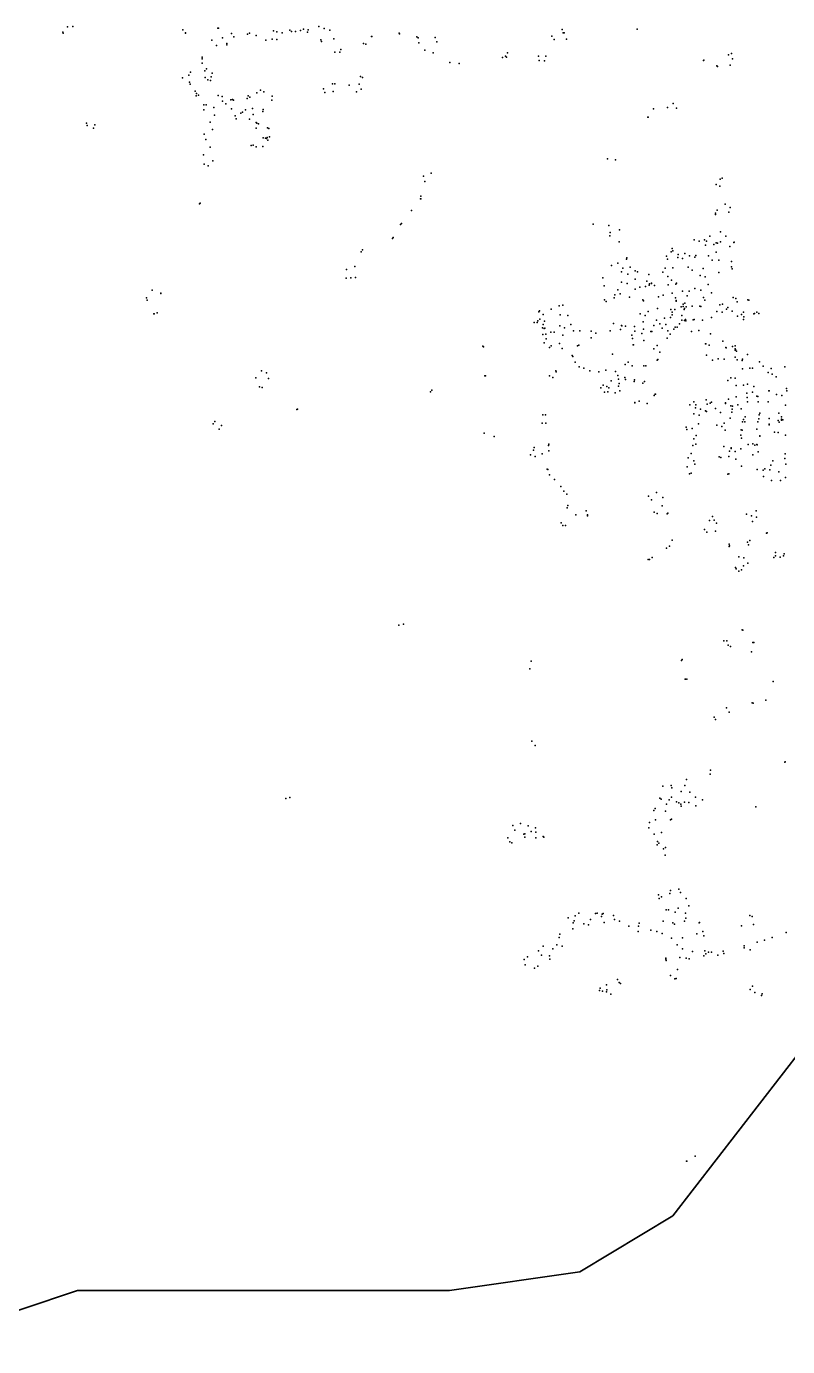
# Model space of a CAD drawing. Header units: millimetres. Extents: x -60275265 to 22802890, y -38578442 to 24337084.
# Drawn here: x 2039122 to 7229122, y -22397507 to -13393304 of the extents above; entities that cross this region are included whole.
import ezdxf

# ---------------------------------------------------------------- set-up
doc = ezdxf.new("R2010")
doc.units = ezdxf.units.MM
doc.header["$MEASUREMENT"] = 0
doc.layers.add('Outline', color=7, linetype='Continuous', true_color=0x000000)
doc.layers.add('particles', color=7, linetype='Continuous', true_color=0x000000)

msp = doc.modelspace()

# ---------------------------------------------------------------- linework, layer by layer
at = {"layer": 'Outline', "color": 3, "lineweight": 35, "true_color": 0x00ff00}
msp.add_lwpolyline([(13039331, -15644525), (11771230, -15644525), (11137351, -16154225), (11390938, -17810758), (11390938, -18320118), (9996120, -18575021), (9108430, -18320118), (9108430, -17173555), (7840611, -17045992), (7333096, -18065321), (7333096, -19467070), (7333096, -20358836), (6445571, -21505459), (5811691, -21887819), (4924165, -22014924), (3148832, -22014924), (2388023, -22014924), (1246851, -22397507)], dxfattribs=at)
at = {"layer": 'particles', "color": 93, "true_color": 0x67d435}
for p in [(2318622, -13396304), (2356622, -13393304), (3343622, -13406304), (3348622, -13404304), (3928622, -13411304), (4032622, -13393304), (4068622, -13407304), (5691622, -13414304), (6203622, -13412304), (2287622, -13433304), (2290622, -13439304), (3106622, -13416304), (3123622, -13438304), (3124622, -13437304), (3302622, -13486304), (3375622, -13470304), (3437622, -13441304), (3453622, -13463304), (3545622, -13445304), (3559622, -13438304), (3605622, -13456304), (3670622, -13486304), (3715622, -13479304), (3723622, -13423304), (3746622, -13431304), (3746622, -13431304), (3747622, -13482304), (3782622, -13436304), (3834622, -13419304), (3847622, -13428304), (3874622, -13427304), (3907622, -13420304), (3954622, -13432304), (3960622, -13417304), (4046622, -13484304), (4050622, -13497304), (4107622, -13419304), (4134622, -13477304), (4392622, -13461304), (4393622, -13461304), (4581622, -13439304), (4582622, -13444304), (4701622, -13465304), (4709622, -13472304), (4714622, -13504304), (4826622, -13469304), (4838622, -13498304), (5622622, -13459304), (5638622, -13483304), (5699622, -13437304), (5706622, -13437304), (5720622, -13479304), (3334622, -13524304), (3405622, -13509304), (3406622, -13519304), (4141622, -13569304), (4175622, -13569304), (4182622, -13551304), (4336622, -13509304), (4337622, -13510304), (4352622, -13515304), (4756622, -13556304), (4811622, -13574304), (5305622, -13595304), (5318622, -13574304), (5529622, -13595304), (6826622, -13586304), (6846622, -13578304), (3238622, -13603304), (3238622, -13614304), (3238622, -13644304), (3266622, -13683304), (4926622, -13639304), (4989622, -13646304), (4989622, -13647304), (5284622, -13604304), (5312622, -13603304), (5535622, -13625304), (5572622, -13628304), (5581622, -13597304), (6656622, -13626304), (6658622, -13624304), (6745622, -13661304), (6751622, -13666304), (6836622, -13657304), (6854622, -13615304), (3102622, -13744304), (3145622, -13726304), (3150622, -13773304), (3158622, -13704304), (3256622, -13696304), (3257622, -13741304), (3276622, -13758304), (3294622, -13762304), (3299622, -13736304), (3306622, -13711304), (4317622, -13734304), (4330622, -13741304), (3156622, -13786304), (3189622, -13834304), (3197622, -13866304), (3198622, -13850304), (3213622, -13861304), (3346622, -13864304), (3550622, -13866304), (3609622, -13846304), (3634622, -13828304), (3657622, -13839304), (4064622, -13819304), (4074622, -13844304), (4125622, -13785304), (4130622, -13837304), (4142622, -13785304), (4240622, -13794304), (4290622, -13840304), (4308622, -13788304), (4322622, -13822304), (3248622, -13927304), (3264622, -13927304), (3316622, -13946304), (3373622, -13871304), (3376622, -13903304), (3399622, -13921304), (3433622, -13893304), (3436622, -13956304), (3443622, -13892304), (3451622, -13895304), (3544622, -13884304), (3561622, -13875304), (3580622, -13952304), (3711622, -13896304), (3714622, -13869304), (6314622, -13955304), (6410622, -13946304), (6449622, -13919304), (6470622, -13951304), (3249622, -13962304), (3291622, -14046304), (3320622, -13998304), (3461622, -14004304), (3468622, -14024304), (3501622, -13985304), (3512622, -13977304), (3532622, -13962304), (3559622, -14026304), (3584622, -13993304), (3650622, -13973304), (3652622, -13959304), (6275622, -14011304), (6277622, -14013304), (2449622, -14052304), (2452622, -14069304), (2495622, -14088304), (2504622, -14065304), (3250622, -14127304), (3307622, -14097304), (3605622, -14048304), (3606622, -14088304), (3610622, -14053304), (3622622, -14057304), (3682622, -14085304), (3691622, -14089304), (3262622, -14165304), (3292622, -14216304), (3571622, -14205304), (3584622, -14202304), (3604622, -14214304), (3651622, -14212304), (3652622, -14154304), (3669622, -14156304), (3675622, -14158304), (3680622, -14150304), (3684622, -14169304), (3696622, -14146304), (3246622, -14268304), (3310622, -14309304), (6001622, -14297304), (6054622, -14304304), (3250622, -14332304), (3277622, -14343304), (4799622, -14394304), (4745622, -14415304), (4756622, -14451304), (6741622, -14471304), (6766622, -14482304), (6769622, -14436304), (6782622, -14429304), (4725622, -14569304), (4727622, -14551304), (4727622, -14568304), (3218622, -14603304), (3224622, -14598304), (3224622, -14598304), (4665622, -14649304), (4665622, -14649304), (6736622, -14666304), (6736622, -14676304), (6749622, -14646304), (6804622, -14605304), (6827622, -14659304), (6837622, -14628304), (4589622, -14745304), (4597622, -14738304), (5902622, -14741304), (6009622, -14750304), (4534622, -14840304), (4539622, -14833304), (6016622, -14822304), (6019622, -14799304), (6083622, -14781304), (6592622, -14849304), (6663622, -14849304), (6699622, -14823304), (6772622, -14794304), (6808622, -14823304), (4321622, -14931304), (4330622, -14917304), (4331622, -14918304), (6081622, -14862304), (6435622, -14930304), (6442622, -14908304), (6445622, -14924304), (6529622, -14943304), (6625622, -14858304), (6668622, -14885304), (6675622, -14857304), (6726622, -14881304), (6741622, -14933304), (6742622, -14869304), (6750622, -14871304), (6772622, -14862304), (6835622, -14895304), (6861622, -14867304), (6865622, -14864304), (4277622, -15030304), (6027622, -15024304), (6071622, -15007304), (6130622, -14981304), (6132622, -14971304), (6156622, -15035304), (6403622, -14960304), (6410622, -14981304), (6481622, -14970304), (6483622, -14949304), (6511622, -14976304), (6551622, -15036304), (6559622, -14958304), (6595622, -14968304), (6604622, -14955304), (6690622, -14958304), (6714622, -14987304), (6760622, -14988304), (6846622, -14997304), (6846622, -15032304), (4219622, -15111304), (4222622, -15052304), (4251622, -15108304), (4282622, -15105304), (5969622, -15107304), (6095622, -15067304), (6104622, -15043304), (6139622, -15083304), (6189622, -15060304), (6190622, -15116304), (6205622, -15066304), (6283622, -15084304), (6377622, -15070304), (6394622, -15042304), (6413622, -15099304), (6438622, -15124304), (6446622, -15039304), (6577622, -15056304), (6632622, -15091304), (6652622, -15045304), (6667622, -15101304), (6760622, -15071304), (6851622, -15047304), (2897622, -15192304), (2955622, -15213304), (2955622, -15214304), (5977622, -15162304), (6070622, -15190304), (6095622, -15138304), (6134622, -15147304), (6190622, -15185304), (6220622, -15171304), (6259622, -15166304), (6268622, -15130304), (6285622, -15157304), (6288622, -15148304), (6300622, -15145304), (6300622, -15147304), (6322622, -15161304), (6414622, -15156304), (6442622, -15212304), (6467622, -15150304), (6470622, -15145304), (6512622, -15199304), (6557622, -15199304), (6597622, -15180304), (6638622, -15192304), (6688622, -15153304), (6710622, -15211304), (2858622, -15245304), (2861622, -15261304), (5672622, -15298304), (5696622, -15294304), (5979622, -15257304), (5992622, -15270304), (6046622, -15244304), (6050622, -15224304), (6086622, -15218304), (6151622, -15239304), (6241622, -15258304), (6246622, -15265304), (6349622, -15238304), (6380622, -15225304), (6465622, -15245304), (6468622, -15268304), (6469622, -15262304), (6503622, -15305304), (6516622, -15287304), (6516622, -15304304), (6529622, -15281304), (6538622, -15305304), (6544622, -15231304), (6579622, -15302304), (6631622, -15300304), (6636622, -15304304), (6655622, -15242304), (6664622, -15260304), (6766622, -15293304), (6785622, -15288304), (6858622, -15242304), (6875622, -15249304), (6884622, -15272304), (6958622, -15258304), (6964622, -15260304), (2908622, -15354304), (2910622, -15354304), (2930622, -15346304), (5532622, -15339304), (5537622, -15332304), (5539622, -15389304), (5561622, -15357304), (5616622, -15321304), (5677622, -15360304), (5730622, -15364304), (6223622, -15353304), (6257622, -15365304), (6278622, -15337304), (6335622, -15396304), (6341622, -15317304), (6390622, -15383304), (6431622, -15379304), (6433622, -15324304), (6441622, -15341304), (6442622, -15361304), (6459622, -15324304), (6507622, -15365304), (6524622, -15324304), (6525622, -15317304), (6532622, -15393304), (6584622, -15394304), (6592622, -15393304), (6709622, -15378304), (6746622, -15337304), (6783622, -15341304), (6813622, -15321304), (6820622, -15311304), (6850622, -15335304), (6888622, -15370304), (6914622, -15358304), (6928622, -15393304), (6929622, -15343304), (6931622, -15373304), (6999622, -15353304), (7004622, -15351304), (7019622, -15342304), (7033622, -15352304), (5501622, -15413304), (5520622, -15412304), (5526622, -15401304), (5557622, -15448304), (5562622, -15427304), (5569622, -15453304), (5572622, -15404304), (5573622, -15451304), (5614622, -15479304), (5637622, -15478304), (5675622, -15435304), (5708622, -15448304), (5750622, -15425304), (5769622, -15469304), (5813622, -15469304), (5890622, -15471304), (5922622, -15486304), (6019622, -15469304), (6041622, -15419304), (6090622, -15461304), (6096622, -15434304), (6098622, -15436304), (6124622, -15438304), (6185622, -15439304), (6188622, -15471304), (6243622, -15408304), (6245622, -15458304), (6295622, -15473304), (6302622, -15473304), (6316622, -15433304), (6357622, -15422304), (6373622, -15450304), (6398622, -15426304), (6412622, -15470304), (6453622, -15457304), (6462622, -15445304), (6475622, -15444304), (6492622, -15422304), (6508622, -15397304), (6526622, -15399304), (6532622, -15398304), (6535622, -15401304), (6573622, -15475304), (6624622, -15466304), (6648622, -15397304), (5150622, -15575304), (5559622, -15494304), (5569622, -15552304), (5580622, -15492304), (5583622, -15525304), (5617622, -15572304), (5674622, -15556304), (5696622, -15498304), (5796622, -15571304), (5805622, -15567304), (5890622, -15518304), (6166622, -15500304), (6170622, -15522304), (6176622, -15564304), (6177622, -15564304), (6234622, -15488304), (6249622, -15536304), (6339622, -15570304), (6407622, -15519304), (6428622, -15491304), (6669622, -15559304), (6670622, -15559304), (6694622, -15568304), (6703622, -15489304), (6786622, -15540304), (6872622, -15572304), (5154622, -15579304), (5154622, -15579304), (5604622, -15583304), (5692622, -15590304), (5692622, -15590304), (5760622, -15638304), (5764622, -15644304), (6035622, -15628304), (6317622, -15592304), (6343622, -15665304), (6357622, -15614304), (6676622, -15636304), (6756622, -15661304), (6795622, -15662304), (6808622, -15584304), (6810622, -15585304), (6852622, -15577304), (6870622, -15602304), (6870622, -15648304), (6872622, -15592304), (6873622, -15597304), (6881622, -15609304), (6885622, -15666304), (6920622, -15663304), (6956622, -15630304), (3642622, -15742304), (3676622, -15756304), (5648622, -15742304), (5651622, -15750304), (5781622, -15682304), (5807622, -15714304), (5840622, -15725304), (5880622, -15742304), (5942622, -15750304), (5990622, -15738304), (6056622, -15747304), (6122622, -15700304), (6141622, -15684304), (6169622, -15709304), (6249622, -15709304), (6262622, -15708304), (6340622, -15670304), (6717622, -15669304), (6919622, -15672304), (6921622, -15728304), (6972622, -15723304), (6990622, -15723304), (7037622, -15680304), (7063622, -15711304), (7095622, -15753304), (7117622, -15727304), (7210622, -15715304), (3602622, -15791304), (3689622, -15794304), (5165622, -15776304), (5166622, -15777304), (5168622, -15777304), (5605622, -15776304), (5627622, -15788304), (5972622, -15839304), (6025622, -15811304), (6071622, -15773304), (6076622, -15800304), (6076622, -15847304), (6080622, -15828304), (6119622, -15787304), (6124622, -15801304), (6182622, -15814304), (6184622, -15804304), (6241622, -15826304), (6254622, -15815304), (6822622, -15808304), (6842622, -15789304), (6871622, -15792304), (6879622, -15842304), (6879622, -15842304), (6929622, -15840304), (6955622, -15833304), (7123622, -15766304), (7151622, -15784304), (3628622, -15852304), (3647622, -15855304), (4793622, -15885304), (4803622, -15874304), (4803622, -15874304), (5954622, -15857304), (5981622, -15887304), (5995622, -15850304), (6002622, -15886304), (6010622, -15858304), (6053622, -15892304), (6085622, -15879304), (6318622, -15911304), (6326622, -15902304), (6327622, -15902304), (6826622, -15935304), (6877622, -15920304), (6951622, -15894304), (6953622, -15923304), (6989622, -15887304), (6999622, -15849304), (7018622, -15915304), (7025622, -15917304), (7100622, -15878304), (7104622, -15879304), (7152622, -15903304), (7189622, -15910304), (7222622, -15863304), (7224622, -15878304), (3882622, -16006304), (3887622, -16004304), (3887622, -16004304), (6186622, -15958304), (6188622, -15961304), (6216622, -15948304), (6272622, -15966304), (6562622, -15975304), (6589622, -15953304), (6601622, -15995304), (6602622, -15975304), (6634622, -16003304), (6668622, -16014304), (6673622, -15939304), (6675622, -16019304), (6681622, -15969304), (6700622, -15962304), (6709622, -15955304), (6737622, -15999304), (6770622, -16026304), (6805622, -15964304), (6806622, -15960304), (6841622, -15981304), (6848622, -16025304), (6851622, -16003304), (6853622, -15983304), (6889622, -15975304), (6913622, -16002304), (6956622, -15953304), (7027622, -15954304), (7096622, -15954304), (7214622, -15976304), (3311622, -16104304), (3323622, -16088304), (3368622, -16116304), (5556622, -16098304), (5559622, -16042304), (5577622, -16043304), (5580622, -16098304), (6589622, -16035304), (6622622, -16104304), (6626622, -16045304), (6746622, -16113304), (6796622, -16099304), (6838622, -16066304), (6922622, -16089304), (6929622, -16073304), (6938622, -16089304), (6940622, -16055304), (7025622, -16089304), (7032622, -16070304), (7035622, -16043304), (7040622, -16032304), (7103622, -16111304), (7104622, -16068304), (7104622, -16106304), (7165622, -16081304), (7169622, -16032304), (7171622, -16093304), (7186622, -16057304), (7186622, -16078304), (7187622, -16071304), (7197622, -16076304), (3352622, -16140304), (5159622, -16168304), (5227622, -16189304), (6538622, -16127304), (6542622, -16143304), (6579622, -16135304), (6589622, -16205304), (6606622, -16184304), (6780622, -16122304), (6804622, -16147304), (6910622, -16180304), (6913622, -16144304), (6914622, -16201304), (6919622, -16147304), (7018622, -16141304), (7040622, -16185304), (7040622, -16187304), (7139622, -16160304), (7165622, -16162304), (7214622, -16180304), (5497622, -16284304), (5500622, -16265304), (5599622, -16252304), (5601622, -16242304), (5601622, -16288304), (6583622, -16252304), (6604622, -16242304), (6793622, -16259304), (6832622, -16291304), (6843622, -16268304), (6844622, -16271304), (6872622, -16293304), (6909622, -16275304), (6959622, -16245304), (6992622, -16240304), (7006622, -16250304), (7019622, -16244304), (7021622, -16247304), (7027622, -16295304), (5475622, -16316304), (5507622, -16327304), (5555622, -16309304), (6551622, -16336304), (6571622, -16306304), (6590622, -16357304), (6596622, -16378304), (6761622, -16329304), (6773622, -16333304), (6829622, -16326304), (6876622, -16345304), (6991622, -16316304), (7115622, -16385304), (7129622, -16355304), (7209622, -16341304), (7213622, -16309304), (7217622, -16378304), (5589622, -16413304), (5593622, -16414304), (5606622, -16451304), (6544622, -16398304), (6560622, -16444304), (6571622, -16441304), (6821622, -16446304), (6821622, -16446304), (6829622, -16445304), (6914622, -16392304), (7021622, -16416304), (7061622, -16419304), (7065622, -16462304), (7074622, -16411304), (7108622, -16418304), (7168622, -16430304), (7215622, -16469304), (5640622, -16484304), (5683622, -16530304), (5702622, -16563304), (7119622, -16489304), (7180622, -16489304), (5724622, -16584304), (6280622, -16596304), (6301622, -16621304), (6335622, -16571304), (6377622, -16606304), (5725622, -16676304), (5731622, -16661304), (5785622, -16724304), (5854622, -16696304), (5864622, -16730304), (5865622, -16725304), (6318622, -16705304), (6340622, -16716304), (6374622, -16663304), (6408622, -16717304), (6413622, -16714304), (6716622, -16736304), (6949622, -16720304), (6982622, -16732304), (7014622, -16698304), (7016622, -16741304), (5684622, -16778304), (5695622, -16796304), (5715622, -16797304), (6661622, -16825304), (6697622, -16763304), (6729622, -16760304), (6737622, -16835304), (6743622, -16782304), (6990622, -16770304), (6442622, -16897304), (6677622, -16842304), (6831622, -16924304), (6956622, -16910304), (6970622, -16899304), (7084622, -16850304), (7089622, -16848304), (7089622, -16848304), (6306622, -17015304), (6402622, -16952304), (6424622, -16938304), (6830622, -16940304), (6833622, -16935304), (6897622, -17010304), (6930622, -17017304), (6963622, -16929304), (7134622, -17016304), (7145622, -17003304), (7146622, -16982304), (7178622, -17013304), (7201622, -17005304), (7205622, -16991304), (6279622, -17028304), (6287622, -17029304), (6874622, -17083304), (6877622, -17093304), (6915622, -17100304), (6928622, -17073304), (6957622, -17053304), (6896622, -17108304), (4577622, -17476304), (4577622, -17476304), (4609622, -17470304), (6919622, -17508304), (6923622, -17510304), (6923622, -17511304), (6794622, -17583304), (6814622, -17583304), (6824622, -17614304), (6839622, -17623304), (6992622, -17596304), (6998622, -17596304), (5479622, -17723304), (6505622, -17718304), (6510622, -17712304), (6982622, -17659304), (5470622, -17775304), (5471622, -17775304), (6530622, -17844304), (6533622, -17845304), (6541622, -17846304), (7130622, -17861304), (6987622, -18007304), (7080622, -17989304), (6811622, -18040304), (6811622, -18040304), (6831622, -18071304), (6993622, -18009304), (6728622, -18105304), (6736622, -18120304), (6736622, -18120304), (5485622, -18269304), (5507622, -18298304), (7210622, -18411304), (7211622, -18410304), (6540622, -18529304), (6701622, -18493304), (6703622, -18465304), (6378622, -18575304), (6435622, -18570304), (6439622, -18586304), (6502622, -18611304), (6528622, -18571304), (6561622, -18615304), (3807622, -18659304), (3808622, -18659304), (3835622, -18652304), (6325622, -18727304), (6358622, -18657304), (6367622, -18664304), (6403622, -18697304), (6421622, -18669304), (6437622, -18650304), (6470622, -18682304), (6486622, -18689304), (6501622, -18698304), (6503622, -18712304), (6525622, -18683304), (6555622, -18687304), (6601622, -18649304), (6603622, -18709304), (6648622, -18669304), (7012622, -18715304), (6317622, -18740304), (6327622, -18805304), (6396622, -18746304), (6430622, -18804304), (6437622, -18801304), (5355622, -18844304), (5369622, -18876304), (5407622, -18830304), (5429622, -18903304), (5437622, -18901304), (5459622, -18845304), (5481622, -18883304), (5510622, -18860304), (5511622, -18888304), (6283622, -18860304), (6287622, -18822304), (6319622, -18902304), (6369622, -18890304), (6369622, -18891304), (5322622, -18928304), (5334622, -18955304), (5349622, -18962304), (5438622, -18922304), (5511622, -18928304), (5562622, -18919304), (5567622, -18922304), (6339622, -18975304), (6341622, -18952304), (6351622, -18963304), (6397622, -18993304), (6383622, -19002304), (6393622, -19045304), (6349622, -19317304), (6353622, -19340304), (6368622, -19330304), (6426622, -19308304), (6431622, -19287304), (6486622, -19277304), (6499622, -19299304), (6538622, -19342304), (5805622, -19440304), (5918622, -19444304), (5929622, -19440304), (5964622, -19447304), (5972622, -19444304), (6400622, -19419304), (6417622, -19418304), (6462622, -19435304), (6483622, -19406304), (6533622, -19441304), (6556622, -19390304), (5733622, -19473304), (5766622, -19508304), (5773622, -19493304), (5780622, -19460304), (5840622, -19513304), (5870622, -19521304), (5885622, -19485304), (5960622, -19464304), (5977622, -19505304), (6042622, -19457304), (6049622, -19485304), (6082622, -19496304), (6147622, -19530304), (6212622, -19530304), (6217622, -19509304), (6381622, -19495304), (6447622, -19506304), (6458622, -19516304), (6525622, -19496304), (6534622, -19476304), (6626622, -19507304), (6629622, -19504304), (6915622, -19527304), (6970622, -19456304), (6986622, -19463304), (6995622, -19519304), (5672622, -19607304), (5676622, -19584304), (5764622, -19548304), (6209622, -19566304), (6297622, -19558304), (6336622, -19565304), (6373622, -19579304), (6436622, -19611304), (6511622, -19610304), (6609622, -19582304), (6650622, -19566304), (6657622, -19596304), (7070622, -19626304), (7124622, -19607304), (7219622, -19573304), (5530622, -19697304), (5562622, -19667304), (5628622, -19685304), (5655622, -19658304), (5691622, -19666304), (6476622, -19656304), (6511622, -19684304), (6580622, -19703304), (6665622, -19699304), (6689622, -19706304), (6710622, -19707304), (6789622, -19700304), (6794622, -19716304), (6933622, -19664304), (6933622, -19678304), (6973622, -19690304), (7022622, -19638304), (5432622, -19756304), (5439622, -19794304), (5456622, -19739304), (5526622, -19803304), (5550622, -19728304), (5605622, -19732304), (5608622, -19755304), (6398622, -19754304), (6399622, -19748304), (6400622, -19764304), (6493622, -19743304), (6537622, -19748304), (6557622, -19752304), (6657622, -19733304), (6670622, -19719304), (6752622, -19728304), (5503622, -19816304), (6068622, -19894304), (6430622, -19867304), (6460622, -19890304), (6469622, -19886304), (6479622, -19825304), (5946622, -19968304), (5950622, -19952304), (5966622, -19973304), (5994622, -19929304), (5994622, -19977304), (5995622, -19965304), (6081622, -19913304), (6090622, -19921304), (6974622, -19962304), (6990622, -19938304), (7005622, -19981304), (6024622, -19993304), (7050622, -20003304), (7055622, -19992304), (6540622, -21133304), (6541622, -21133304), (6598622, -21098304), (6598622, -21098304)]:
    msp.add_point(p, dxfattribs=at)

doc.saveas('drawing.dxf')
